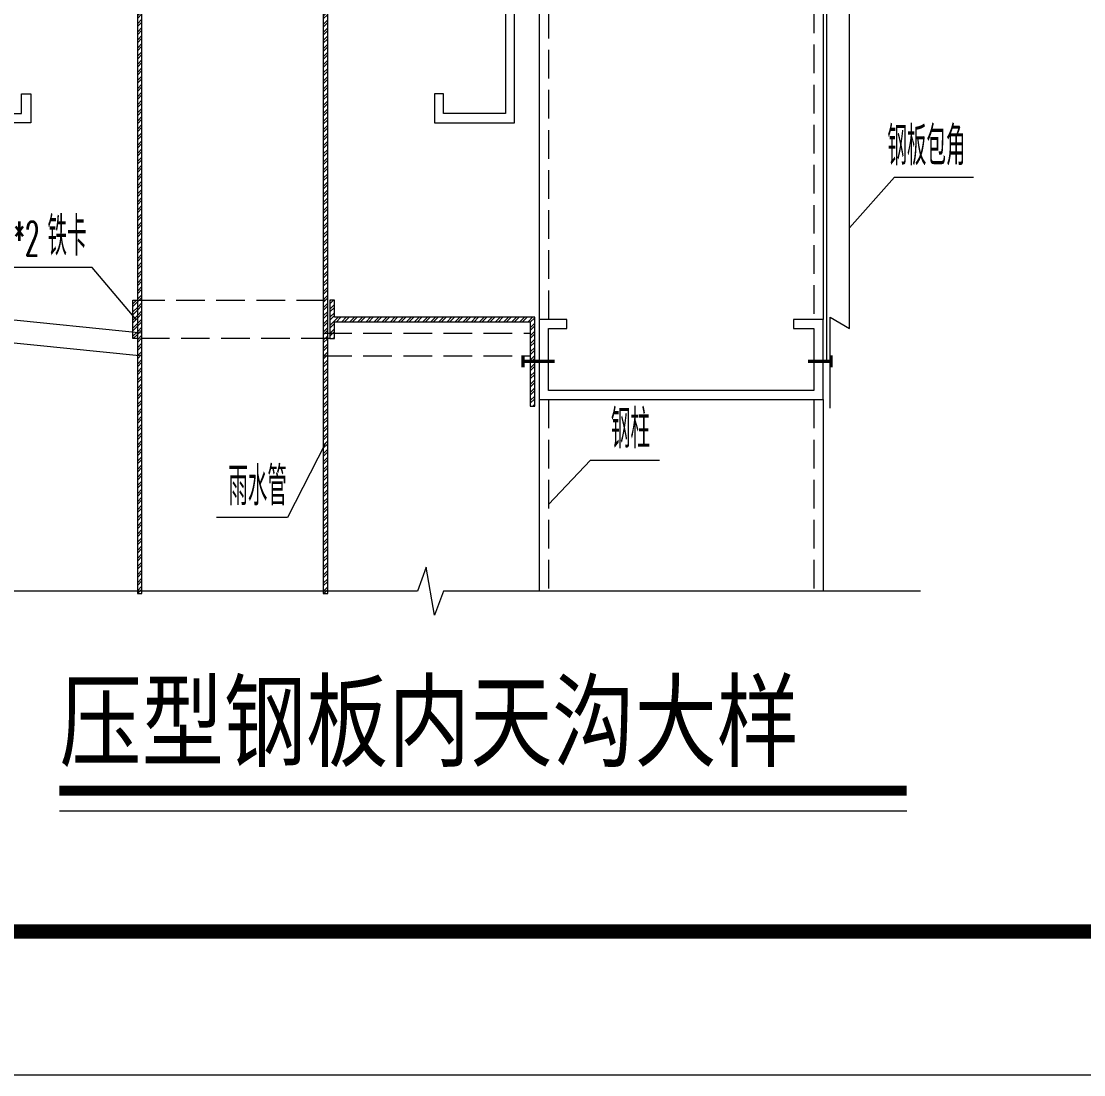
# Model space of a CAD drawing. Header units: inches. Extents: x -3733042 to -3450527, y 579159 to 997713.
# Drawn here: x -3722027 to -3720173, y 623859 to 625699 of the extents above; entities that cross this region are included whole.
import ezdxf

# ---------------------------------------------------------------- set-up
doc = ezdxf.new("R2010")
doc.units = ezdxf.units.IN
doc.header["$LTSCALE"] = 1000
doc.header["$MEASUREMENT"] = 0
doc.linetypes.add('DASH', pattern=[0.35, 0.25, -0.1])
for name, color, linetype, lineweight in [('A-预埋', 197, 'Continuous', 18), ('DIM_LEAD', 3, 'Continuous', 18), ('DIM_SYMB', 3, 'Continuous', 18), ('PUB_HATCH', 8, 'Continuous', 18), ('PUB_TEXT', 7, 'Continuous', 18), ('PUB_TITLE', 153, 'Continuous', 18), ('SURFACE', 255, 'Continuous', 18)]:
    doc.layers.add(name, color=color, linetype=linetype, lineweight=lineweight)
doc.styles.add('_TCH_DIM', font='simplex.shx', dxfattribs={"width": 0.7, "bigfont": 'gbcbig.shx'})
doc.styles.add('黑体', font='', dxfattribs={"width": 0.8})
doc.styles.get('黑体').set_extended_font_data('黑体')
pattern_1 = [(45, (0, 0), (-3.535534, 3.535534), []), (45, (2.357, 0), (-3.535534, 3.535534), [])]

# ---------------------------------------------------------------- blocks, each defined once
blk = doc.blocks.new('A$C01E93A30')
at = {"layer": 'PUB_HATCH'}
h = blk.add_hatch(dxfattribs=at)
h.set_pattern_fill('金属', color=256, style=0, pattern_type=0)
h.set_pattern_definition(pattern_1)
h.paths.add_polyline_path([(-594.49, -85.6), (-594.49, 446.38), (-663.33, 584.25), (-715.89, 584.25), (-715.89, 580.25), (-665.8, 580.25), (-598.49, 445.44), (-598.49, -85.6)], flags=0)
h.paths.add_polyline_path([(-432.27, -85.6), (-432.27, 445.44), (-364.96, 580.25), (-270.75, 580.25), (-270.75, 584.25), (-367.43, 584.25), (-436.27, 446.38), (-436.27, -85.6)], flags=0)
h = blk.add_hatch(dxfattribs=at)
h.set_pattern_fill('金属', color=256, style=0, pattern_type=0)
h.set_pattern_definition(pattern_1)
h.paths.add_polyline_path([(-602.49, 170.38), (-598.49, 170.38), (-598.49, 136.82), (-602.49, 136.82)], flags=0)
h = blk.add_hatch(dxfattribs=at)
h.set_pattern_fill('金属', color=256, style=0, pattern_type=0)
h.set_pattern_definition(pattern_1)
h.paths.add_polyline_path([(-251.59, 78.02), (-251.59, 155.6), (-426.38, 155.6), (-426.38, 170.38), (-430.38, 170.38), (-430.38, 136.82), (-426.38, 136.82), (-426.38, 151.6), (-255.59, 151.6), (-255.59, 78.02)], flags=0)
at = {"layer": 'A-预埋'}
for points in [[(-594.49, -85.6), (-594.49, 446.38), (-663.33, 584.25), (-715.89, 584.25), (-715.89, 580.25), (-665.8, 580.25), (-598.49, 445.44), (-598.49, -85.6)], [(-432.27, -85.6), (-432.27, 445.44), (-364.96, 580.25), (-270.75, 580.25), (-270.75, 584.25), (-367.43, 584.25), (-436.27, 446.38), (-436.27, -85.6)], [(-691.53, 350.62), (-691.53, 325.29), (-761.53, 325.29), (-761.53, 568.29), (-691.53, 568.29), (-691.53, 542.54), (-699.53, 542.54), (-699.53, 560.29), (-753.53, 560.29), (-753.53, 333.29), (-699.53, 333.29), (-699.53, 350.62)], [(-339.23, 350.62), (-339.23, 325.29), (-269.23, 325.29), (-269.23, 568.29), (-339.23, 568.29), (-339.23, 542.54), (-331.23, 542.54), (-331.23, 560.29), (-277.23, 560.29), (-277.23, 333.29), (-331.23, 333.29), (-331.23, 350.62)], [(-602.49, 170.38), (-598.49, 170.38), (-598.49, 136.82), (-602.49, 136.82)], [(-251.59, 78.02), (-251.59, 155.6), (-426.38, 155.6), (-426.38, 170.38), (-430.38, 170.38), (-430.38, 136.82), (-426.38, 136.82), (-426.38, 151.6), (-255.59, 151.6), (-255.59, 78.02)], [(-223.62, 153.6), (-247.71, 153.6), (-247.71, 83.6), (0, 83.6), (0, 153.6), (-25.76, 153.6), (-25.76, 145.6), (-8, 145.6), (-8, 91.6), (-239.71, 91.6), (-239.71, 145.6), (-223.62, 145.6)]]:
    blk.add_lwpolyline(points, close=True, dxfattribs=at)
at = {"layer": 'DIM_LEAD'}
for p, q in [((23.12, 233.46), (62.47, 277.73)), ((62.47, 277.73), (131.39, 277.73)), ((-637.86, 198.87), (-758.77, 198.87)), ((-599.58, 153.6), (-637.86, 198.87)), ((-434.27, 45.6), (-467.43, -19.28)), ((-239.71, -7.87), (-202.82, 30.64)), ((-202.82, 30.64), (-142.8, 30.64)), ((-467.43, -19.28), (-529.51, -19.28))]:
    blk.add_line(p, q, dxfattribs=at)
at = {"layer": 'DIM_SYMB'}
blk.add_lwpolyline([(85.14, -83.6), (-331.38, -83.6), (-339.02, -104.6), (-346.43, -62.6), (-353.88, -83.6), (-770.39, -83.6)], dxfattribs=at)
at = {"layer": 'SURFACE'}
for p, q in [((-247.68, 774.99), (-247.71, 153.6)), ((0.03, 742.45), (0, 153.6)), ((-594.5, 141.76), (-1249.88, 207.3)), ((-596.49, 121.86), (-1251.87, 187.4)), ((-247.71, 83.6), (-247.71, -83.6)), ((0, 83.6), (0, -83.6))]:
    blk.add_line(p, q, dxfattribs=at)
at = {"layer": 'SURFACE', "linetype": 'DASH', "ltscale": 0.1}
for p, q in [((-239.68, 773.94), (-239.71, 153.6)), ((-7.97, 743.5), (-8, 153.6)), ((-599.58, 170.38), (-430.38, 170.38)), ((-430.38, 136.82), (-599.58, 136.82)), ((-239.71, 83.6), (-239.71, -83.6)), ((-8, 83.6), (-8, -83.6))]:
    blk.add_line(p, q, dxfattribs=at)
at = {"layer": 'SURFACE'}
blk.add_lwpolyline([(6.18, 76.07), (6.18, 136.07), (6.18, 155.58), (23.12, 145.73), (23.12, 733.66), (3.12, 733.66), (3.12, 117.09)], dxfattribs=at)
at = {"layer": 'SURFACE', "linetype": 'DASH', "ltscale": 0.1}
for points in [[(-436.27, 141.76), (-255.59, 141.76)], [(-436.27, 121.86), (-255.59, 121.86)]]:
    blk.add_lwpolyline(points, dxfattribs=at)
at = {"layer": 'SURFACE'}
for points in [[(-261.85, 122.36, 3, 3, 0), (-261.85, 111.82, 3, 3, 0)], [(7.04, 122.36, 3, 3, 0), (7.04, 111.82, 3, 3, 0)], [(-261.85, 117.09, 3, 3, 0), (-234.1, 117.09, 3, 3, 0)], [(7.04, 117.09, 3, 3, 0), (-13.16, 117.09, 3, 3, 0)]]:
    blk.add_lwpolyline(points, format="xyseb", dxfattribs=at)
at = {"layer": 'PUB_TEXT', "style": '_TCH_DIM'}
for s, height, width, p in [('钢板包角', 33.759, 0.7, (56.25, 288.23)), ('铁卡', 33.759, 0.7, (-676.87, 209.37)), ('-20*2', 29.75, 0.494118, (-748.27, 209.37)), ('钢柱', 33.759, 0.7, (-185.1, 41.14)), ('雨水管', 33.759, 0.7, (-519.01, -8.78))]:
    blk.add_text(s, height=height, dxfattribs=dict(at, width=width)).set_placement(p)
blk = doc.blocks.new('A$C25720DE8')
at = {"layer": 'PUB_TITLE'}
blk.add_lwpolyline([(89100, 0), (89100, 63000), (0, 63000), (0, 0)], close=True, dxfattribs=at)
blk.add_lwpolyline([(87600, 1500, 150, 150, 0), (87600, 61500, 150, 150, 0), (3750, 61500, 150, 150, 0), (3750, 1500, 150, 150, 0)], format="xyseb", close=True, dxfattribs=at)

msp = doc.modelspace()

# ---------------------------------------------------------------- linework, layer by layer
at = {"layer": 'DIM_SYMB'}
msp.add_lwpolyline([(-3721960.7, 624355.4, 17.5, 17.5, 0), (-3720481.5, 624355.4, 17.5, 17.5, 0)], format="xyseb", dxfattribs=at)
msp.add_lwpolyline([(-3721960.7, 624320.4), (-3720481.5, 624320.4)], dxfattribs=at)
at = {"layer": 'PUB_TITLE'}
msp.add_lwpolyline([(-3718441.5, 624109.3, 25, 25, 0), (-3718441.5, 634109.3, 25, 25, 0), (-3732416.5, 634109.3, 25, 25, 0), (-3732416.5, 624109.3, 25, 25, 0)], format="xyseb", close=True, dxfattribs=at)

# ---------------------------------------------------------------- block references
at = {"layer": 'SURFACE'}
for name, p, xscale, yscale, zscale in [('A$C25720DE8', (-3733041.5, 623859.3), 0.1666666666666667, 0.1666666666666667, 0.1666666666666667), ('A$C01E93A30', (-3720627.8, 624870.9), 2, 2, 2)]:
    msp.add_blockref(name, p, dxfattribs=dict(at, xscale=xscale, yscale=yscale, zscale=zscale))

# ---------------------------------------------------------------- texts
at = {"layer": 'PUB_TEXT', "style": '黑体', "width": 0.8}
msp.add_text('压型钢板内天沟大样', height=131.43, dxfattribs=at).set_placement((-3721960.7, 624411.1))

doc.saveas('drawing.dxf')
